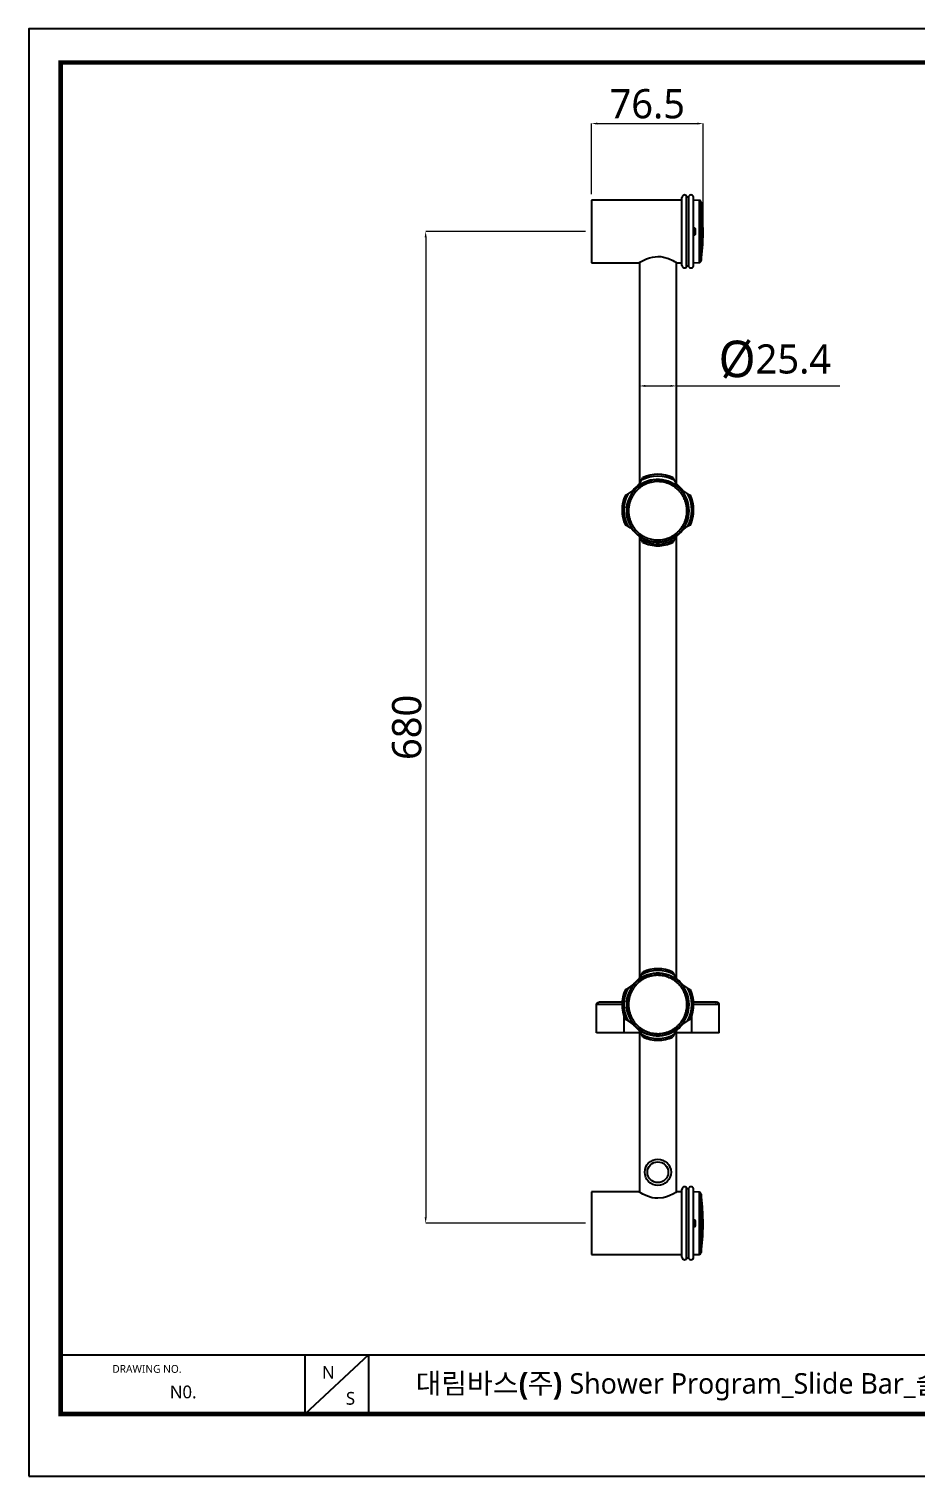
# Model space of a CAD drawing. Extents: x 0 to 1354, y 0 to 992.
# Drawn here: x 0 to 608, y 0 to 992 of the extents above; entities that cross this region are included whole.
import ezdxf

# ---------------------------------------------------------------- set-up
doc = ezdxf.new("R2010")
doc.units = 0
doc.header["$LTSCALE"] = 10
doc.header["$MEASUREMENT"] = 0
doc.header["$PDMODE"] = 3
doc.header["$PDSIZE"] = -10
doc.layers.get('0').update_dxf_attribs({"linetype": 'CONTINUOUS'})
doc.layers.get('DEFPOINTS').update_dxf_attribs({"linetype": 'CONTINUOUS'})
doc.styles.add('Daelim Dimension', font='')
doc.styles.get('Daelim Dimension').set_extended_font_data('NanumGothic')
doc.dimstyles.new('DEFAULT', dxfattribs={"dimscale": 2, "dimtxt": 2, "dimasz": 2, "dimexe": 0, "dimexo": 2, "dimgap": 1, "dimtad": 1, "dimdec": 1, "dimzin": 9, "dimdsep": 46, "dimtxsty": 'Daelim Dimension', "dimcen": 0.5, "dimclrd": 252, "dimclre": 252, "dimclrt": 3, "dimadec": 1, "dimazin": 0, "dimtfac": 1, "dimtdec": 1, "dimtix": 1, "dimtmove": 0, "dimatfit": 3, "dimfxl": 1, "dimtolj": 1, "dimtzin": 1, "dimlwd": 9, "dimlwe": 9, "dimarcsym": 0})

# ---------------------------------------------------------------- blocks, each defined once
blk = doc.blocks.new('*D3')
at = {"color": 5, "lineweight": 9, "transparency": 16777216}
for p, q in [((381.38, 853.31), (271.79, 853.31)), ((271.79, 849.31), (271.79, 177.31)), ((381.38, 173.31), (271.79, 173.31))]:
    blk.add_line(p, q, dxfattribs=at)
at = {"color": 5, "transparency": 16777216}
for points in [[(271.12, 849.31), (272.46, 849.31), (271.79, 853.31)], [(271.12, 177.31), (272.46, 177.31), (271.79, 173.31)]]:
    blk.add_solid(points, dxfattribs=at)
at = {"layer": 'DEFPOINTS', "color": 0, "transparency": 16777216}
for p in [(385.38, 853.31), (271.79, 173.31), (385.38, 173.31)]:
    blk.add_point(p, dxfattribs=at)
at = {"color": 7, "transparency": 16777216, "insert": (258.9, 513.31), "char_height": 20, "attachment_point": 5, "rotation": 90, "style": 'Daelim Dimension'}
blk.add_mtext('\\A1;680', dxfattribs=at)
blk = doc.blocks.new('*D5')
at = {"color": 5, "lineweight": 9, "ltscale": 0.5, "transparency": 16777216}
for p, q in [((385.38, 878.81), (385.38, 927.28)), ((389.38, 927.28), (457.88, 927.28)), ((461.88, 857.31), (461.88, 927.28))]:
    blk.add_line(p, q, dxfattribs=at)
at = {"color": 5, "ltscale": 0.5, "transparency": 16777216}
for points in [[(389.38, 927.95), (389.38, 926.62), (385.38, 927.28)], [(457.88, 927.95), (457.88, 926.62), (461.88, 927.28)]]:
    blk.add_solid(points, dxfattribs=at)
at = {"layer": 'DEFPOINTS', "color": 0, "ltscale": 0.5, "transparency": 16777216}
for p in [(461.88, 927.28), (385.38, 874.81), (461.88, 853.31)]:
    blk.add_point(p, dxfattribs=at)
at = {"color": 7, "ltscale": 0.5, "transparency": 16777216, "insert": (423.63, 940.69), "char_height": 20, "attachment_point": 5, "style": 'Daelim Dimension'}
blk.add_mtext('\\A1;76.5', dxfattribs=at)
blk = doc.blocks.new('*D8')
at = {"color": 5, "lineweight": 9, "ltscale": 0.5, "transparency": 16777216}
for p, q in [((418.18, 736.6), (418.18, 747.41)), ((422.18, 747.41), (439.58, 747.41)), ((443.58, 736.6), (443.58, 747.41)), ((443.58, 747.41), (555.58, 747.41))]:
    blk.add_line(p, q, dxfattribs=at)
at = {"color": 5, "ltscale": 0.5, "transparency": 16777216}
for points in [[(422.18, 748.08), (422.18, 746.74), (418.18, 747.41)], [(439.58, 748.08), (439.58, 746.74), (443.58, 747.41)]]:
    blk.add_solid(points, dxfattribs=at)
at = {"layer": 'DEFPOINTS', "color": 0, "ltscale": 0.5, "transparency": 16777216}
for p in [(443.58, 747.41), (418.18, 732.6), (443.58, 732.6)]:
    blk.add_point(p, dxfattribs=at)
at = {"color": 7, "ltscale": 0.5, "transparency": 16777216, "insert": (511.01, 765.38), "char_height": 20, "attachment_point": 5, "style": 'Daelim Dimension'}
blk.add_mtext('\\A1;{\\H1.25x;\\C256;Ø}25.4', dxfattribs=at)

msp = doc.modelspace()

# ---------------------------------------------------------------- linework, layer by layer
at = {"color": 7}
for p, q in [((447.38, 874.81), (385.38, 874.81)), ((385.38, 874.81), (385.38, 831.81)), ((450.57, 853.31), (450.57, 877.56)), ((452.2, 853.31), (452.2, 877.56)), ((455.38, 830.06), (455.38, 876.56)), ((459.15, 874.61), (455.38, 874.81)), ((459.15, 874.61), (459.15, 853.31)), ((447.38, 830.06), (447.38, 853.31)), ((450.57, 829.05), (450.57, 853.31)), ((452.2, 829.05), (452.2, 853.31)), ((456.18, 855.51), (455.38, 855.51)), ((455.57, 851.11), (455.57, 855.51)), ((456.38, 855.31), (456.38, 851.31)), ((459.15, 853.31), (459.15, 832)), ((455.38, 851.11), (456.18, 851.11)), ((385.38, 831.81), (417.92, 831.81)), ((443.85, 831.81), (447.38, 831.81)), ((455.38, 831.81), (459.15, 832)), ((409.44, 664.01), (409.4, 664.01)), ((409.4, 659.61), (409.44, 659.61)), ((388.88, 303.81), (388.88, 323.31)), ((409.44, 325.51), (409.4, 325.51)), ((409.4, 321.11), (409.44, 321.11)), ((470.37, 324.81), (470.56, 324.81)), ((471.34, 324.74), (471.35, 324.7)), ((471.41, 324.78), (471.38, 324.78)), ((471.94, 324.57), (471.66, 324.77)), ((472.88, 303.81), (472.88, 323.31)), ((407.71, 303.81), (407.71, 315.35)), ((454.06, 303.81), (454.06, 315.35)), ((407.71, 303.81), (388.88, 303.81)), ((418.18, 303.81), (407.71, 303.81)), ((418.18, 305.18), (418.18, 194.63)), ((443.58, 194.63), (443.58, 305.18)), ((454.06, 303.81), (443.58, 303.81)), ((472.88, 303.81), (454.06, 303.81)), ((417.92, 194.81), (385.38, 194.81)), ((385.38, 194.81), (385.38, 151.81)), ((447.38, 194.81), (443.85, 194.81)), ((450.57, 173.31), (450.57, 197.56)), ((452.2, 173.31), (452.2, 197.56)), ((455.38, 150.06), (455.38, 196.56)), ((459.15, 194.61), (455.38, 194.81)), ((459.15, 194.61), (459.15, 173.31)), ((447.38, 150.06), (447.38, 173.31)), ((450.57, 149.05), (450.57, 173.31)), ((452.2, 149.05), (452.2, 173.31)), ((456.18, 175.51), (455.38, 175.51)), ((455.38, 171.11), (456.18, 171.11)), ((455.57, 171.11), (455.57, 175.51)), ((456.38, 175.31), (456.38, 171.31)), ((459.15, 173.31), (459.15, 152)), ((385.38, 151.81), (447.38, 151.81)), ((455.38, 151.81), (459.15, 152))]:
    msp.add_line(p, q, dxfattribs=at)
for p, q in [((418.18, 831.98), (418.18, 680.43)), ((443.58, 680.43), (443.58, 831.99)), ((418.18, 644.18), (418.18, 341.43)), ((443.58, 341.43), (443.58, 644.18))]:
    msp.add_line(p, q)
at = {"color": 5}
msp.add_line((21.77, 83.13), (1112.08, 83.13), dxfattribs=at)
at = {"color": 5, "ltscale": 40}
for p, q in [((188.9, 83.13), (188.9, 42.33)), ((188.9, 83.13), (188.9, 42.33)), ((232.57, 83.13), (188.9, 42.33)), ((232.57, 83.13), (188.9, 42.33)), ((232.57, 83.13), (232.57, 42.33)), ((232.57, 83.13), (232.57, 42.33))]:
    msp.add_line(p, q, dxfattribs=at)
at = {"ltscale": 0.5}
msp.add_lwpolyline([(0, 0), (1354.08, 0), (1354.08, 992.16), (0, 992.16)], close=True, dxfattribs=at)
at = {"color": 5, "linetype": 'ByBlock', "lineweight": 200, "const_width": 3.12}
msp.add_lwpolyline([(21.77, 42.48), (1332.17, 42.48), (1332.17, 969.12), (21.77, 969.12)], close=True, dxfattribs=at)
at = {"color": 7, "flags": 128}
for points in [[(461.88, 853.31), (461.46, 864.65), (460.53, 873.51)], [(460.53, 833.1), (461.62, 844.39), (461.88, 853.31)], [(460.55, 853.31), (460.55, 851.39), (460.55, 849.43), (460.55, 847.7), (460.55, 846.07), (460.55, 844.74), (460.55, 843.32), (460.55, 842.21), (460.55, 840.63), (460.55, 839.88), (460.55, 839.52), (460.55, 839.43), (460.55, 839.41), (460.55, 839.39), (460.55, 839.39), (460.55, 839.39), (460.55, 839.39), (460.55, 839.39), (460.55, 839.39), (460.55, 839.39), (460.55, 839.36), (460.55, 839.11), (460.55, 838.28), (460.55, 837.05), (460.55, 836), (460.55, 835.43), (460.55, 834.9), (460.55, 834.22), (460.55, 833.7), (460.55, 833.42), (460.55, 833.31), (460.55, 833.32)], [(417.92, 831.82), (417.89, 831.81), (418.58, 832.22), (420.27, 833.16), (423.12, 834.5), (425.05, 835.21), (427.26, 835.8), (430.88, 836.18)], [(430.88, 836.18), (432.8, 836.07), (434.72, 835.76), (438.09, 834.73), (441.13, 833.35), (442.37, 832.68), (443.3, 832.15), (443.76, 831.88), (443.85, 831.82)], [(389.83, 324.7), (389.14, 324.13), (388.92, 323.31)], [(430.88, 190.43), (428.97, 190.54), (427.05, 190.85), (423.68, 191.89), (420.64, 193.26), (419.4, 193.93), (418.47, 194.46), (418.01, 194.73), (417.92, 194.79)], [(443.85, 194.79), (443.88, 194.8), (443.19, 194.39), (441.5, 193.46), (438.65, 192.11), (436.72, 191.4), (434.5, 190.81), (430.88, 190.43)], [(461.88, 173.31), (461.46, 184.65), (460.53, 193.51)], [(460.53, 153.1), (461.62, 164.39), (461.88, 173.31)], [(460.55, 173.31), (460.55, 171.39), (460.55, 169.43), (460.55, 167.7), (460.55, 166.07), (460.55, 164.74), (460.55, 163.32), (460.55, 162.21), (460.55, 160.63), (460.55, 159.88), (460.55, 159.52), (460.55, 159.43), (460.55, 159.41), (460.55, 159.39), (460.55, 159.39), (460.55, 159.39), (460.55, 159.39), (460.55, 159.39), (460.55, 159.39), (460.55, 159.39), (460.55, 159.36), (460.55, 159.11), (460.55, 158.28), (460.55, 157.05), (460.55, 156), (460.55, 155.43), (460.55, 154.9), (460.55, 154.22), (460.55, 153.7), (460.55, 153.42), (460.55, 153.31), (460.55, 153.32)]]:
    msp.add_lwpolyline(points, dxfattribs=at)
at = {"color": 7}
for radius in [9, 7.14]:
    msp.add_circle((430.88, 208.3), radius, dxfattribs=at)
for centre, radius, start, end in [((449.13, 876.56), 1.75, 35.0968, 180), ((451.38, 878.14), 1, 215.0968, 324.9032), ((453.63, 876.56), 1.75, 0, 144.9032), ((459.07, 873.11), 1.5, 6.89102, 86.99555), ((456.18, 855.31), 0.2, 0.00257, 89.99843), ((456.18, 851.31), 0.2, 270.00252, 359.99648), ((449.13, 830.06), 1.75, 180, 324.9032), ((451.38, 828.47), 1, 35.0968, 144.9032), ((453.63, 830.06), 1.75, 215.0968, 360), ((459.07, 833.5), 1.5, 273.00633, 353.1071), ((449.13, 196.56), 1.75, 35.0968, 180), ((451.38, 198.14), 1, 215.0968, 324.9032), ((453.63, 196.56), 1.75, 0, 144.9032), ((459.07, 193.11), 1.5, 6.88851, 86.99839), ((456.18, 175.31), 0.2, 359.99943, 90.00911), ((456.18, 171.31), 0.2, 270.01124, 359.9973), ((449.13, 150.06), 1.75, 180, 324.9032), ((451.38, 148.47), 1, 35.0968, 144.9032), ((453.63, 150.06), 1.75, 215.0968, 360), ((459.07, 153.5), 1.5, 273.00413, 353.10897)]:
    msp.add_arc(centre, radius, start, end)
for centre, radius, start, end in [((430.88, 662.31), 23.28, 61.17024, 118.82976), ((430.88, 662.31), 24.5, 65.22743, 114.76896), ((430.78, 661.81), 21.5, 185.8731, 174.12689), ((430.78, 661.81), 21.3, 0, 180), ((398, 695.19), 25, 299.97234, 330.02766), ((430.88, 662.31), 21.75, 128.64271, 141.35732), ((430.88, 662.31), 21.75, 128.64295, 141.35705), ((398.07, 695.15), 24.92, 330.02046, 334.80791), ((463.74, 695.17), 24.97, 205.19658, 209.97531), ((463.76, 695.19), 25, 209.97234, 240.02766), ((430.88, 662.31), 21.75, 38.64275, 51.3572), ((430.88, 662.31), 21.75, 38.64295, 51.35705), ((430.88, 662.31), 24.5, 155.23389, 204.76892), ((430.88, 662.31), 23.28, 151.17024, 208.82976), ((398.03, 695.13), 24.94, 295.19375, 299.97817), ((430.88, 662.31), 23.28, 331.17024, 28.82976), ((463.71, 695.07), 24.87, 240.01528, 244.81263), ((430.88, 662.31), 24.5, 335.23597, 24.7656), ((430.78, 661.81), 21.45, 174.64936, 185.35064), ((408.59, 663.94), 0.856, 350.66639, 4.10051), ((408.27, 659.65), 1.17, 357.70588, 7.52723), ((430.78, 661.81), 21.3, 180, 0), ((398.17, 629.73), 24.65, 59.99416, 64.8343), ((398, 629.43), 25, 51.82053, 60.02766), ((463.76, 629.43), 25, 141.3673, 150.02766), ((430.88, 662.31), 21.75, 318.74335, 321.35705), ((463.76, 629.43), 25, 119.97234, 129.6846), ((463.76, 629.43), 24.99, 115.19901, 119.97323), ((398, 629.43), 25, 29.97234, 37.47605), ((430.88, 662.31), 23.28, 241.17024, 298.82976), ((398.12, 629.49), 24.86, 25.1866, 29.98511), ((430.88, 662.31), 24.5, 245.2303, 270), ((430.88, 662.31), 24.5, 270, 294.77145), ((463.64, 629.49), 24.86, 150.01459, 154.8159), ((430.88, 323.31), 24.5, 65.22743, 114.76896), ((430.78, 323.31), 21.5, 185.8731, 174.12689), ((430.78, 323.31), 21.3, 0, 180), ((398, 356.19), 25, 299.97234, 311.98348), ((430.88, 323.31), 21.75, 128.64295, 141.35705), ((398, 356.19), 25, 317.842, 330.02766), ((430.88, 323.31), 23.28, 61.17024, 118.82976), ((397.92, 356.23), 25.1, 330.03723, 334.79152), ((463.73, 356.17), 24.95, 205.19494, 209.97619), ((463.76, 356.19), 25, 209.97234, 240.02766), ((430.88, 323.31), 21.75, 38.64295, 51.35705), ((430.88, 323.31), 24.5, 155.23389, 204.76892), ((430.88, 323.31), 23.28, 151.17024, 208.82976), ((398.19, 355.83), 24.6, 295.16185, 300.01153), ((430.88, 323.31), 23.28, 331.17024, 28.82976), ((463.24, 355.19), 23.88, 239.91522, 244.9127), ((430.88, 323.31), 24.5, 335.23597, 24.7656), ((430.78, 323.31), 21.45, 174.64936, 185.35064), ((408.59, 325.44), 0.855, 350.66024, 4.10588), ((408.27, 321.15), 1.17, 357.70512, 7.52877), ((430.78, 323.31), 21.3, 180, 0), ((471.32, 323.3), 1.5, 0.19753, 68.87587), ((398.47, 291.31), 24, 59.92815, 64.89957), ((398, 290.43), 25, 48.01652, 60.02766), ((430.88, 323.31), 21.75, 218.64295, 231.35705), ((463.76, 290.43), 25, 119.97234, 150.02766), ((430.88, 323.31), 21.75, 308.64295, 321.35705), ((463.78, 290.4), 25.03, 115.20335, 119.97107), ((398, 290.43), 25, 29.97234, 42.158), ((430.88, 323.31), 23.28, 241.17024, 298.82976), ((398.14, 290.49), 24.85, 25.18496, 29.98599), ((430.88, 323.31), 24.5, 245.2303, 270), ((430.88, 323.31), 24.5, 270, 294.77145), ((463.49, 290.57), 24.69, 149.99814, 154.83273)]:
    msp.add_arc(centre, radius, start, end, dxfattribs=at)
for points, knots in [([(447.38, 853.31), (447.38, 854.32), (447.38, 856.37), (447.38, 859.41), (447.38, 862.3), (447.38, 865.01), (447.38, 867.5), (447.38, 869.56), (447.38, 871.19), (447.38, 872.58), (447.38, 873.8), (447.38, 875.14), (447.38, 875.92), (447.38, 876.31), (447.38, 876.46), (447.38, 876.55), (447.38, 876.55), (447.38, 876.55)], [0, 0, 0, 0, 0.083697, 0.168222, 0.253864, 0.334142, 0.416238, 0.49999, 0.557711, 0.615428, 0.687841, 0.750044, 0.874443, 0.905795, 0.937162, 0.976562, 1, 1, 1, 1]), ([(447.38, 173.31), (447.38, 174.32), (447.38, 176.37), (447.38, 179.41), (447.38, 182.3), (447.38, 185.01), (447.38, 187.5), (447.38, 189.56), (447.38, 191.19), (447.38, 192.58), (447.38, 193.8), (447.38, 195.14), (447.38, 195.92), (447.38, 196.31), (447.38, 196.46), (447.38, 196.55), (447.38, 196.55), (447.38, 196.55)], [0, 0, 0, 0, 0.083698, 0.168223, 0.253864, 0.334143, 0.416238, 0.499989, 0.557712, 0.615428, 0.687841, 0.750044, 0.874443, 0.905795, 0.937162, 0.976562, 1, 1, 1, 1])]:
    msp.add_open_spline(points, degree=3, knots=knots)
at = {"color": 2}
for points, knots in [([(460.55, 873.29), (460.55, 873.29), (460.55, 873.28), (460.55, 873), (460.55, 872.5), (460.55, 871.89), (460.55, 871.26), (460.55, 870.62), (460.55, 869.69), (460.55, 868.49), (460.55, 867), (460.55, 865.29), (460.55, 863.2), (460.55, 860.38), (460.55, 857.07), (460.55, 854.53), (460.55, 853.31)], [0, 0, 0, 0, 0.048565, 0.120926, 0.187794, 0.250063, 0.291607, 0.333052, 0.381224, 0.458042, 0.520026, 0.58484, 0.672425, 0.758408, 0.882737, 1, 1, 1, 1]), ([(460.55, 853.31), (460.53, 853.31), (460.48, 853.31), (460.33, 853.31), (460.22, 853.31), (459.95, 853.31), (459.8, 853.31), (459.47, 853.31), (459.3, 853.31), (459.15, 853.31)], [0, 0, 0, 0, 0.25, 0.25, 0.5, 0.5, 0.75, 0.75, 1, 1, 1, 1]), ([(460.55, 193.29), (460.55, 193.29), (460.55, 193.28), (460.55, 193), (460.55, 192.5), (460.55, 191.89), (460.55, 191.26), (460.55, 190.62), (460.55, 189.69), (460.55, 188.49), (460.55, 187), (460.55, 185.29), (460.55, 183.2), (460.55, 180.38), (460.55, 177.07), (460.55, 174.53), (460.55, 173.31)], [0, 0, 0, 0, 0.048565, 0.120926, 0.187794, 0.250064, 0.291607, 0.333052, 0.381224, 0.458043, 0.520026, 0.58484, 0.672426, 0.758408, 0.882738, 1, 1, 1, 1]), ([(460.55, 173.31), (460.53, 173.31), (460.48, 173.31), (460.33, 173.31), (460.22, 173.31), (459.95, 173.31), (459.8, 173.31), (459.47, 173.31), (459.3, 173.31), (459.15, 173.31)], [0, 0, 0, 0, 0.25, 0.25, 0.5, 0.5, 0.75, 0.75, 1, 1, 1, 1])]:
    msp.add_open_spline(points, degree=3, knots=knots, dxfattribs=at)
for points in [[(461.88, 853.31), (461.88, 853.31), (461.44, 853.31), (460.55, 853.31)], [(461.88, 173.31), (461.88, 173.31), (461.44, 173.31), (460.55, 173.31)]]:
    msp.add_open_spline(points, degree=3, dxfattribs=at)
at = {"color": 7}
for points, knots in [([(450.79, 661.81), (450.79, 661.96), (450.79, 662.26), (450.77, 662.71), (450.74, 663.16), (450.71, 663.62), (450.66, 664.09), (450.6, 664.55), (450.53, 665.02), (450.45, 665.49), (450.36, 665.96), (450.25, 666.43), (450, 667.42), (449.44, 669.19), (448.35, 671.51), (446.87, 673.79), (445.46, 675.45), (443.6, 677.24), (441.24, 679), (437.8, 680.67), (434.22, 681.63), (430.3, 681.93), (426.98, 681.54), (424.16, 680.73), (422.09, 679.87), (420.14, 678.79), (418.42, 677.58), (417.01, 676.35), (415.96, 675.25), (415.16, 674.31), (414.51, 673.46), (413.94, 672.62), (413.42, 671.76), (412.95, 670.88), (412.52, 669.98), (412.14, 669.08), (411.81, 668.16), (411.52, 667.24), (411.29, 666.32), (411.1, 665.4), (410.95, 664.49), (410.85, 663.58), (410.79, 662.69), (410.78, 662.1), (410.78, 661.81)], [0, 0, 0, 0, 0.007143, 0.014352, 0.021624, 0.028959, 0.036355, 0.043813, 0.051329, 0.058903, 0.066533, 0.074218, 0.081956, 0.115361, 0.163075, 0.20379, 0.244884, 0.266946, 0.326841, 0.384504, 0.448558, 0.502622, 0.571544, 0.607018, 0.642617, 0.678092, 0.713215, 0.742996, 0.767244, 0.785894, 0.802084, 0.818207, 0.834243, 0.850172, 0.865975, 0.881636, 0.897137, 0.912462, 0.927597, 0.942529, 0.957245, 0.971735, 0.985989, 1, 1, 1, 1]), ([(410.78, 661.81), (410.78, 661.66), (410.78, 661.36), (410.8, 660.9), (410.83, 660.45), (410.86, 659.99), (410.91, 659.53), (410.97, 659.06), (411.04, 658.59), (411.12, 658.13), (411.21, 657.66), (411.32, 657.18), (411.57, 656.19), (412.13, 654.42), (413.22, 652.1), (414.7, 649.82), (416.11, 648.16), (417.97, 646.37), (420.33, 644.61), (423.77, 642.94), (427.35, 641.98), (431.27, 641.68), (434.59, 642.07), (437.41, 642.89), (439.48, 643.74), (441.43, 644.82), (443.15, 646.03), (444.55, 647.26), (445.61, 648.36), (446.41, 649.3), (447.06, 650.15), (447.62, 650.99), (448.15, 651.85), (448.62, 652.73), (449.05, 653.63), (449.43, 654.54), (449.76, 655.45), (450.05, 656.37), (450.28, 657.29), (450.47, 658.21), (450.62, 659.12), (450.72, 660.03), (450.78, 660.92), (450.78, 661.51), (450.79, 661.81)], [0, 0, 0, 0, 0.007143, 0.014352, 0.021624, 0.028959, 0.036355, 0.043813, 0.051329, 0.058903, 0.066533, 0.074218, 0.081956, 0.115361, 0.163075, 0.20379, 0.244884, 0.266946, 0.326841, 0.384504, 0.448558, 0.502622, 0.571544, 0.607018, 0.642617, 0.678092, 0.713215, 0.742996, 0.767244, 0.785894, 0.802084, 0.818207, 0.834243, 0.850172, 0.865975, 0.881636, 0.897137, 0.912462, 0.927597, 0.942529, 0.957245, 0.971735, 0.985989, 1, 1, 1, 1]), ([(450.79, 323.31), (450.79, 323.46), (450.79, 323.76), (450.77, 324.21), (450.74, 324.66), (450.71, 325.12), (450.66, 325.59), (450.6, 326.05), (450.53, 326.52), (450.45, 326.99), (450.36, 327.46), (450.25, 327.93), (450, 328.92), (449.44, 330.69), (448.35, 333.01), (446.87, 335.29), (445.46, 336.95), (443.6, 338.74), (441.24, 340.5), (437.8, 342.17), (434.22, 343.13), (430.3, 343.43), (426.98, 343.04), (424.16, 342.23), (422.09, 341.37), (420.14, 340.29), (418.42, 339.08), (417.01, 337.85), (415.96, 336.75), (415.16, 335.81), (414.51, 334.96), (413.94, 334.12), (413.42, 333.26), (412.95, 332.38), (412.52, 331.48), (412.14, 330.58), (411.81, 329.66), (411.52, 328.74), (411.29, 327.82), (411.1, 326.9), (410.95, 325.99), (410.85, 325.08), (410.79, 324.19), (410.78, 323.6), (410.78, 323.31)], [0, 0, 0, 0, 0.007143, 0.014352, 0.021624, 0.028959, 0.036355, 0.043813, 0.051329, 0.058903, 0.066533, 0.074218, 0.081956, 0.115361, 0.163075, 0.20379, 0.244884, 0.266946, 0.326841, 0.384504, 0.448558, 0.502622, 0.571544, 0.607019, 0.642617, 0.678092, 0.713215, 0.742995, 0.767244, 0.785894, 0.802084, 0.818207, 0.834243, 0.850172, 0.865975, 0.881636, 0.897137, 0.912462, 0.927597, 0.942529, 0.957245, 0.971735, 0.985989, 1, 1, 1, 1]), ([(388.88, 323.31), (388.88, 323.48), (388.92, 323.67), (389.06, 324.04), (389.18, 324.22), (389.47, 324.51), (389.65, 324.63), (390.02, 324.77), (390.21, 324.81), (390.38, 324.81)], [0, 0, 0, 0, 0.25, 0.25, 0.5, 0.5, 0.75, 0.75, 1, 1, 1, 1]), ([(406.53, 323.31), (405.5, 323.31), (402.96, 323.31), (399.63, 323.31), (396.39, 323.31), (393.38, 323.31), (390.91, 323.31), (389.21, 323.31), (388.99, 323.31), (388.88, 323.31)], [0, 0, 0, 0, 0.08031, 0.198004, 0.321462, 0.450161, 0.628583, 0.812786, 1, 1, 1, 1]), ([(406.6, 324.81), (406.38, 324.81), (405.06, 324.81), (402.99, 324.81), (399.98, 324.81), (397.15, 324.81), (394.33, 324.81), (392.13, 324.81), (390.66, 324.81), (390.48, 324.81), (390.38, 324.81)], [0, 0, 0, 0, 0.017754, 0.106845, 0.196764, 0.33043, 0.464231, 0.642391, 0.821179, 1, 1, 1, 1]), ([(410.78, 323.31), (410.78, 323.16), (410.78, 322.86), (410.8, 322.4), (410.83, 321.95), (410.86, 321.49), (410.91, 321.03), (410.97, 320.56), (411.04, 320.09), (411.12, 319.63), (411.21, 319.16), (411.32, 318.68), (411.57, 317.69), (412.13, 315.92), (413.22, 313.6), (414.7, 311.32), (416.11, 309.66), (417.97, 307.87), (420.33, 306.11), (423.77, 304.44), (427.35, 303.48), (431.27, 303.18), (434.59, 303.57), (437.41, 304.39), (439.48, 305.24), (441.43, 306.32), (443.15, 307.53), (444.55, 308.76), (445.61, 309.86), (446.41, 310.8), (447.06, 311.65), (447.62, 312.49), (448.15, 313.35), (448.62, 314.23), (449.05, 315.13), (449.43, 316.04), (449.76, 316.95), (450.05, 317.87), (450.28, 318.79), (450.47, 319.71), (450.62, 320.62), (450.72, 321.53), (450.78, 322.42), (450.78, 323.01), (450.79, 323.31)], [0, 0, 0, 0, 0.007143, 0.014352, 0.021624, 0.028959, 0.036355, 0.043813, 0.051329, 0.058903, 0.066533, 0.074218, 0.081956, 0.115361, 0.163075, 0.20379, 0.244884, 0.266946, 0.326841, 0.384504, 0.448558, 0.502622, 0.571544, 0.607018, 0.642617, 0.678092, 0.713215, 0.742996, 0.767244, 0.785894, 0.802084, 0.818207, 0.834243, 0.850172, 0.865975, 0.881636, 0.897137, 0.912462, 0.927597, 0.942529, 0.957245, 0.971735, 0.985989, 1, 1, 1, 1]), ([(472.82, 323.31), (472.79, 323.31), (472.71, 323.31), (472.33, 323.31), (471.46, 323.31), (469.95, 323.31), (467.96, 323.31), (465.38, 323.31), (462.13, 323.31), (458.8, 323.31), (456.25, 323.31), (455.21, 323.31)], [0, 0, 0, 0, 0.039071, 0.121516, 0.267289, 0.395089, 0.519832, 0.656971, 0.788472, 0.913821, 1, 1, 1, 1]), ([(471.03, 324.81), (471, 324.81), (470.84, 324.81), (469.61, 324.81), (467.44, 324.81), (464.63, 324.81), (461.4, 324.81), (458.31, 324.81), (455.96, 324.81), (455.24, 324.81)], [0, 0, 0, 0, 0.0504664, 0.2582468, 0.4653377, 0.6208548, 0.7762145, 0.9313346, 1, 1, 1, 1]), ([(472.88, 323.31), (472.88, 323.48), (472.85, 323.67), (472.71, 324.04), (472.59, 324.22), (472.3, 324.51), (472.12, 324.63), (471.75, 324.77), (471.56, 324.81), (471.38, 324.81)], [0, 0, 0, 0, 0.25, 0.25, 0.5, 0.5, 0.75, 0.75, 1, 1, 1, 1]), ([(472.88, 323.31), (472.88, 323.31), (472.88, 323.31), (472.88, 323.31), (472.88, 323.31), (472.88, 323.31), (472.88, 323.31), (472.87, 323.31), (472.85, 323.31), (472.82, 323.31), (472.82, 323.31)], [0, 0, 0, 0, 0.0274762, 0.0490619, 0.0876113, 0.1564506, 0.2793715, 0.498854, 0.8906747, 1, 1, 1, 1])]:
    msp.add_open_spline(points, degree=3, knots=knots, dxfattribs=at)

# ---------------------------------------------------------------- texts
at = {"color": 5, "ltscale": 40, "style": 'Daelim Dimension'}
msp.add_text('DRAWING NO.', height=5.3435, dxfattribs=at).set_placement((57.08, 70.79))
at = {"attachment_point": 1, "style": 'Daelim Dimension'}
for s, insert, char_height, width in [('N', (200.78, 75.48), 8.74, 12.204), ('N0.', (96.54, 62.05), 8.745, 54.8578), ('S', (217.19, 57.66), 8.74, 12.204)]:
    msp.add_mtext(s, dxfattribs=dict(at, insert=insert, char_height=char_height, width=width))
at = {"color": 2, "insert": (264.87, 70.56), "char_height": 14.05378, "width": 710.4006, "attachment_point": 1, "style": 'Daelim Dimension'}
msp.add_mtext('{\\fPretendard Variable SemiBold|b0|i0|c129|p2;대림바스(주)} Shower Program_Slide Bar_{\\fGulim|b0|i0|c129|p50;슬라이드바}_DL S4105                                     ', dxfattribs=at)

# ---------------------------------------------------------------- dimensions: what is measured, and where the dimension line sits
at = {"color": 5, "ltscale": 0.5}
dim = msp.add_linear_dim(base=(461.88, 927.28), p1=(385.38, 874.81), p2=(461.88, 853.31), dimstyle='DEFAULT', override={"dimtxt": 10, "dimclrd": 5, "dimclre": 5, "dimclrt": 7}, dxfattribs=at)
dim.commit()
dim.dimension.update_dxf_attribs({"geometry": '*D5', "text_midpoint": (423.63, 940.69)})
at = {"color": 5}
dim = msp.add_linear_dim(base=(271.79, 173.31), p1=(385.38, 853.31), p2=(385.38, 173.31), angle=90, dimstyle='DEFAULT', override={"dimtxt": 10, "dimclrd": 5, "dimclre": 5, "dimclrt": 7}, dxfattribs=at)
dim.commit()
dim.dimension.update_dxf_attribs({"geometry": '*D3', "text_midpoint": (258.9, 513.31)})
at = {"color": 5, "ltscale": 0.5}
dim = msp.add_linear_dim(base=(443.58, 747.41), p1=(418.18, 732.6), p2=(443.58, 732.6), text='{\\H1.25x;\\C256;Ø}<>', dimstyle='DEFAULT', override={"dimtxt": 10, "dimclrd": 5, "dimclre": 5, "dimclrt": 7}, dxfattribs=at)
dim.commit()
dim.dimension.update_dxf_attribs({"geometry": '*D8', "text_midpoint": (511.01, 747.41), "dimtype": 160})

doc.saveas('drawing.dxf')
